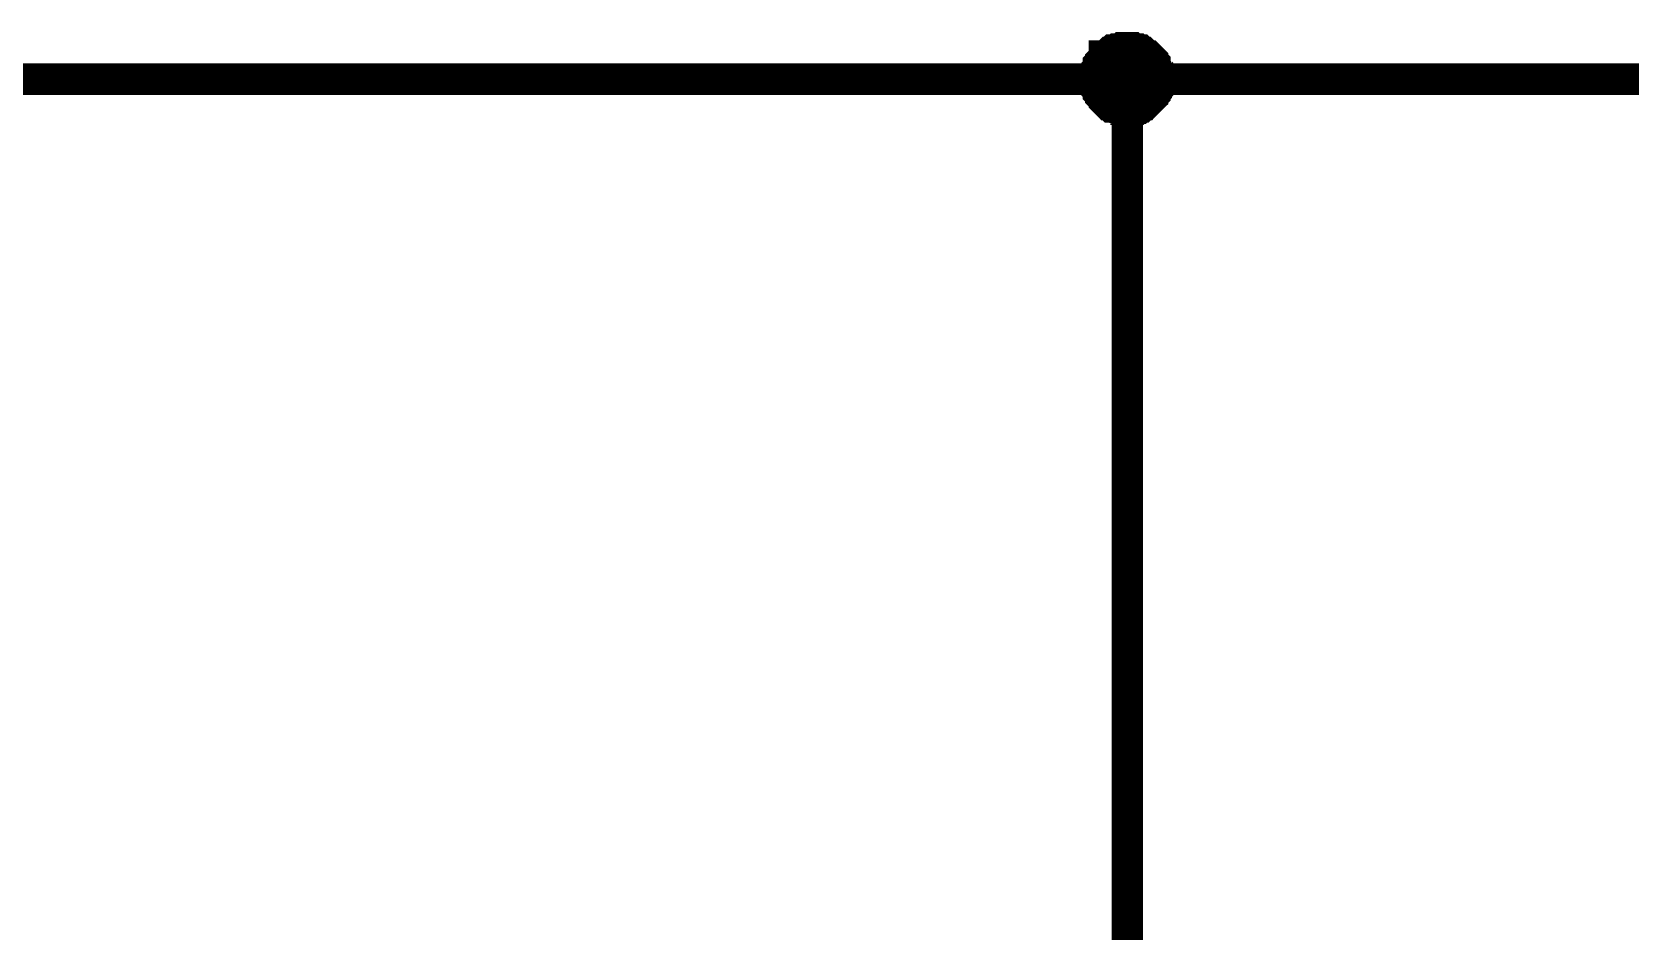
# Model space of a CAD drawing. Header units: millimetres. Extents: x 2.64 to 11.44, y 2.16 to 8.68.
# Drawn here: x 7.119 to 7.719, y 4.822 to 5.16 of the extents above; entities that cross this region are included whole.
import ezdxf

# ---------------------------------------------------------------- set-up
doc = ezdxf.new("R2010")
doc.units = ezdxf.units.MM
doc.header["$MEASUREMENT"] = 0
doc.layers.add('Sheet', color=255, linetype='Continuous')

msp = doc.modelspace()

# ---------------------------------------------------------------- linework, layer by layer
at = {"layer": 'Sheet', "const_width": 0.0118}
for points in [[(7.51856, 5.14252), (7.51856, 5.14298), (7.51856, 5.14389), (7.51856, 5.14435), (7.51902, 5.1448), (7.51902, 5.14571), (7.51902, 5.14617), (7.51947, 5.14662), (7.51947, 5.14708), (7.51947, 5.14799), (7.51993, 5.14844), (7.52038, 5.1489), (7.52038, 5.14935), (7.52084, 5.14981), (7.52129, 5.15026), (7.52175, 5.15072), (7.52175, 5.15118), (7.5222, 5.15118), (7.52266, 5.15163), (7.52311, 5.15209), (7.52357, 5.15254), (7.52402, 5.15254), (7.52448, 5.153), (7.52493, 5.15345), (7.52584, 5.15345), (7.5263, 5.15345), (7.52675, 5.15391), (7.52721, 5.15391), (7.52812, 5.15391), (7.52857, 5.15436), (7.52903, 5.15436), (7.52994, 5.15436), (7.53039, 5.15436)], [(7.51856, 5.14252), (7.51856, 5.14298), (7.51856, 5.14389), (7.51856, 5.14435), (7.51902, 5.1448), (7.51902, 5.14571), (7.51902, 5.14617), (7.51947, 5.14662), (7.51947, 5.14708), (7.51947, 5.14799), (7.51993, 5.14844), (7.52038, 5.1489), (7.52038, 5.14935), (7.52084, 5.14981), (7.52129, 5.15026), (7.52175, 5.15072), (7.52175, 5.15118), (7.5222, 5.15118), (7.52266, 5.15163), (7.52311, 5.15209), (7.52357, 5.15254), (7.52402, 5.15254), (7.52448, 5.153), (7.52493, 5.15345), (7.52584, 5.15345), (7.5263, 5.15345), (7.52675, 5.15391), (7.52721, 5.15391), (7.52812, 5.15391), (7.52857, 5.15436), (7.52903, 5.15436), (7.52994, 5.15436), (7.53039, 5.15436)], [(7.51856, 5.14252), (7.51856, 5.14298), (7.51856, 5.14389), (7.51856, 5.14435), (7.51902, 5.1448), (7.51902, 5.14571), (7.51902, 5.14617), (7.51947, 5.14662), (7.51947, 5.14708), (7.51947, 5.14799), (7.51993, 5.14844), (7.52038, 5.1489), (7.52038, 5.14935), (7.52084, 5.14981), (7.52129, 5.15026), (7.52175, 5.15072), (7.52175, 5.15118), (7.5222, 5.15118), (7.52266, 5.15163), (7.52311, 5.15209), (7.52357, 5.15254), (7.52402, 5.15254), (7.52448, 5.153), (7.52493, 5.15345), (7.52584, 5.15345), (7.5263, 5.15345), (7.52675, 5.15391), (7.52721, 5.15391), (7.52812, 5.15391), (7.52857, 5.15436), (7.52903, 5.15436), (7.52994, 5.15436), (7.53039, 5.15436)], [(7.51856, 5.14252), (7.51856, 5.14298), (7.51856, 5.14389), (7.51856, 5.14435), (7.51902, 5.1448), (7.51902, 5.14571), (7.51902, 5.14617), (7.51947, 5.14662), (7.51947, 5.14708), (7.51947, 5.14799), (7.51993, 5.14844), (7.52038, 5.1489), (7.52038, 5.14935), (7.52084, 5.14981), (7.52129, 5.15026), (7.52175, 5.15072), (7.52175, 5.15118), (7.5222, 5.15118), (7.52266, 5.15163), (7.52311, 5.15209), (7.52357, 5.15254), (7.52402, 5.15254), (7.52448, 5.153), (7.52493, 5.15345), (7.52584, 5.15345), (7.5263, 5.15345), (7.52675, 5.15391), (7.52721, 5.15391), (7.52812, 5.15391), (7.52857, 5.15436), (7.52903, 5.15436), (7.52994, 5.15436), (7.53039, 5.15436)], [(7.51856, 5.14252), (7.51856, 5.14298), (7.51856, 5.14389), (7.51856, 5.14435), (7.51902, 5.1448), (7.51902, 5.14571), (7.51902, 5.14617), (7.51947, 5.14662), (7.51947, 5.14708), (7.51947, 5.14799), (7.51993, 5.14844), (7.52038, 5.1489), (7.52038, 5.14935), (7.52084, 5.14981), (7.52129, 5.15026), (7.52175, 5.15072), (7.52175, 5.15118), (7.5222, 5.15118), (7.52266, 5.15163), (7.52311, 5.15209), (7.52357, 5.15254), (7.52402, 5.15254), (7.52448, 5.153), (7.52493, 5.15345), (7.52584, 5.15345), (7.5263, 5.15345), (7.52675, 5.15391), (7.52721, 5.15391), (7.52812, 5.15391), (7.52857, 5.15436), (7.52903, 5.15436), (7.52994, 5.15436), (7.53039, 5.15436)], [(7.51856, 5.14252), (7.51856, 5.14298), (7.51856, 5.14389), (7.51856, 5.14435), (7.51902, 5.1448), (7.51902, 5.14571), (7.51902, 5.14617), (7.51947, 5.14662), (7.51947, 5.14708), (7.51947, 5.14799), (7.51993, 5.14844), (7.52038, 5.1489), (7.52038, 5.14935), (7.52084, 5.14981), (7.52129, 5.15026), (7.52175, 5.15072), (7.52175, 5.15118), (7.5222, 5.15118), (7.52266, 5.15163), (7.52311, 5.15209), (7.52357, 5.15254), (7.52402, 5.15254), (7.52448, 5.153), (7.52493, 5.15345), (7.52584, 5.15345), (7.5263, 5.15345), (7.52675, 5.15391), (7.52721, 5.15391), (7.52812, 5.15391), (7.52857, 5.15436), (7.52903, 5.15436), (7.52994, 5.15436), (7.53039, 5.15436)], [(7.51856, 5.14252), (7.51856, 5.14298), (7.51856, 5.14389), (7.51856, 5.14435), (7.51902, 5.1448), (7.51902, 5.14571), (7.51902, 5.14617), (7.51947, 5.14662), (7.51947, 5.14708), (7.51947, 5.14799), (7.51993, 5.14844), (7.52038, 5.1489), (7.52038, 5.14935), (7.52084, 5.14981), (7.52129, 5.15026), (7.52175, 5.15072), (7.52175, 5.15118), (7.5222, 5.15118), (7.52266, 5.15163), (7.52311, 5.15209), (7.52357, 5.15254), (7.52402, 5.15254), (7.52448, 5.153), (7.52493, 5.15345), (7.52584, 5.15345), (7.5263, 5.15345), (7.52675, 5.15391), (7.52721, 5.15391), (7.52812, 5.15391), (7.52857, 5.15436), (7.52903, 5.15436), (7.52994, 5.15436), (7.53039, 5.15436)], [(7.51856, 5.14252), (7.51856, 5.14298), (7.51856, 5.14389), (7.51856, 5.14435), (7.51902, 5.1448), (7.51902, 5.14571), (7.51902, 5.14617), (7.51947, 5.14662), (7.51947, 5.14708), (7.51947, 5.14799), (7.51993, 5.14844), (7.52038, 5.1489), (7.52038, 5.14935), (7.52084, 5.14981), (7.52129, 5.15026), (7.52175, 5.15072), (7.52175, 5.15118), (7.5222, 5.15118), (7.52266, 5.15163), (7.52311, 5.15209), (7.52357, 5.15254), (7.52402, 5.15254), (7.52448, 5.153), (7.52493, 5.15345), (7.52584, 5.15345), (7.5263, 5.15345), (7.52675, 5.15391), (7.52721, 5.15391), (7.52812, 5.15391), (7.52857, 5.15436), (7.52903, 5.15436), (7.52994, 5.15436), (7.53039, 5.15436)], [(7.53039, 5.15436), (7.53039, 5.15436)], [(7.53039, 5.15436), (7.53085, 5.15436), (7.53176, 5.15436), (7.53221, 5.15436), (7.53267, 5.15391), (7.53312, 5.15391), (7.53403, 5.15391), (7.53449, 5.15345), (7.53494, 5.15345), (7.5354, 5.15345), (7.53585, 5.153), (7.53631, 5.15254), (7.53676, 5.15254), (7.53722, 5.15209), (7.53767, 5.15163), (7.53813, 5.15118), (7.53858, 5.15118), (7.53904, 5.15072), (7.53949, 5.15026), (7.53995, 5.14981), (7.53995, 5.14935), (7.5404, 5.1489), (7.54086, 5.14844), (7.54086, 5.14799), (7.54131, 5.14708), (7.54131, 5.14662), (7.54177, 5.14617), (7.54177, 5.14571), (7.54177, 5.1448), (7.54222, 5.14435), (7.54222, 5.14389), (7.54222, 5.14298), (7.54222, 5.14252)], [(7.53039, 5.15436), (7.53039, 5.15436)], [(7.53039, 5.15436), (7.53085, 5.15436), (7.53176, 5.15436), (7.53221, 5.15436), (7.53267, 5.15391), (7.53312, 5.15391), (7.53403, 5.15391), (7.53449, 5.15345), (7.53494, 5.15345), (7.5354, 5.15345), (7.53585, 5.153), (7.53631, 5.15254), (7.53676, 5.15254), (7.53722, 5.15209), (7.53767, 5.15163), (7.53813, 5.15118), (7.53858, 5.15118), (7.53904, 5.15072), (7.53949, 5.15026), (7.53995, 5.14981), (7.53995, 5.14935), (7.5404, 5.1489), (7.54086, 5.14844), (7.54086, 5.14799), (7.54131, 5.14708), (7.54131, 5.14662), (7.54177, 5.14617), (7.54177, 5.14571), (7.54177, 5.1448), (7.54222, 5.14435), (7.54222, 5.14389), (7.54222, 5.14298), (7.54222, 5.14252)], [(7.53039, 5.15436), (7.53039, 5.15436)], [(7.53039, 5.15436), (7.53085, 5.15436), (7.53176, 5.15436), (7.53221, 5.15436), (7.53267, 5.15391), (7.53312, 5.15391), (7.53403, 5.15391), (7.53449, 5.15345), (7.53494, 5.15345), (7.5354, 5.15345), (7.53585, 5.153), (7.53631, 5.15254), (7.53676, 5.15254), (7.53722, 5.15209), (7.53767, 5.15163), (7.53813, 5.15118), (7.53858, 5.15118), (7.53904, 5.15072), (7.53949, 5.15026), (7.53995, 5.14981), (7.53995, 5.14935), (7.5404, 5.1489), (7.54086, 5.14844), (7.54086, 5.14799), (7.54131, 5.14708), (7.54131, 5.14662), (7.54177, 5.14617), (7.54177, 5.14571), (7.54177, 5.1448), (7.54222, 5.14435), (7.54222, 5.14389), (7.54222, 5.14298), (7.54222, 5.14252)], [(7.53039, 5.15436), (7.53039, 5.15436)], [(7.53039, 5.15436), (7.53085, 5.15436), (7.53176, 5.15436), (7.53221, 5.15436), (7.53267, 5.15391), (7.53312, 5.15391), (7.53403, 5.15391), (7.53449, 5.15345), (7.53494, 5.15345), (7.5354, 5.15345), (7.53585, 5.153), (7.53631, 5.15254), (7.53676, 5.15254), (7.53722, 5.15209), (7.53767, 5.15163), (7.53813, 5.15118), (7.53858, 5.15118), (7.53904, 5.15072), (7.53949, 5.15026), (7.53995, 5.14981), (7.53995, 5.14935), (7.5404, 5.1489), (7.54086, 5.14844), (7.54086, 5.14799), (7.54131, 5.14708), (7.54131, 5.14662), (7.54177, 5.14617), (7.54177, 5.14571), (7.54177, 5.1448), (7.54222, 5.14435), (7.54222, 5.14389), (7.54222, 5.14298), (7.54222, 5.14252)], [(7.53039, 5.15436), (7.53039, 5.15436)], [(7.53039, 5.15436), (7.53085, 5.15436), (7.53176, 5.15436), (7.53221, 5.15436), (7.53267, 5.15391), (7.53312, 5.15391), (7.53403, 5.15391), (7.53449, 5.15345), (7.53494, 5.15345), (7.5354, 5.15345), (7.53585, 5.153), (7.53631, 5.15254), (7.53676, 5.15254), (7.53722, 5.15209), (7.53767, 5.15163), (7.53813, 5.15118), (7.53858, 5.15118), (7.53904, 5.15072), (7.53949, 5.15026), (7.53995, 5.14981), (7.53995, 5.14935), (7.5404, 5.1489), (7.54086, 5.14844), (7.54086, 5.14799), (7.54131, 5.14708), (7.54131, 5.14662), (7.54177, 5.14617), (7.54177, 5.14571), (7.54177, 5.1448), (7.54222, 5.14435), (7.54222, 5.14389), (7.54222, 5.14298), (7.54222, 5.14252)], [(7.53039, 5.15436), (7.53039, 5.15436)], [(7.53039, 5.15436), (7.53085, 5.15436), (7.53176, 5.15436), (7.53221, 5.15436), (7.53267, 5.15391), (7.53312, 5.15391), (7.53403, 5.15391), (7.53449, 5.15345), (7.53494, 5.15345), (7.5354, 5.15345), (7.53585, 5.153), (7.53631, 5.15254), (7.53676, 5.15254), (7.53722, 5.15209), (7.53767, 5.15163), (7.53813, 5.15118), (7.53858, 5.15118), (7.53904, 5.15072), (7.53949, 5.15026), (7.53995, 5.14981), (7.53995, 5.14935), (7.5404, 5.1489), (7.54086, 5.14844), (7.54086, 5.14799), (7.54131, 5.14708), (7.54131, 5.14662), (7.54177, 5.14617), (7.54177, 5.14571), (7.54177, 5.1448), (7.54222, 5.14435), (7.54222, 5.14389), (7.54222, 5.14298), (7.54222, 5.14252)], [(7.53039, 5.15436), (7.53039, 5.15436)], [(7.53039, 5.15436), (7.53085, 5.15436), (7.53176, 5.15436), (7.53221, 5.15436), (7.53267, 5.15391), (7.53312, 5.15391), (7.53403, 5.15391), (7.53449, 5.15345), (7.53494, 5.15345), (7.5354, 5.15345), (7.53585, 5.153), (7.53631, 5.15254), (7.53676, 5.15254), (7.53722, 5.15209), (7.53767, 5.15163), (7.53813, 5.15118), (7.53858, 5.15118), (7.53904, 5.15072), (7.53949, 5.15026), (7.53995, 5.14981), (7.53995, 5.14935), (7.5404, 5.1489), (7.54086, 5.14844), (7.54086, 5.14799), (7.54131, 5.14708), (7.54131, 5.14662), (7.54177, 5.14617), (7.54177, 5.14571), (7.54177, 5.1448), (7.54222, 5.14435), (7.54222, 5.14389), (7.54222, 5.14298), (7.54222, 5.14252)], [(7.53039, 5.15436), (7.53039, 5.15436)], [(7.53039, 5.15436), (7.53085, 5.15436), (7.53176, 5.15436), (7.53221, 5.15436), (7.53267, 5.15391), (7.53312, 5.15391), (7.53403, 5.15391), (7.53449, 5.15345), (7.53494, 5.15345), (7.5354, 5.15345), (7.53585, 5.153), (7.53631, 5.15254), (7.53676, 5.15254), (7.53722, 5.15209), (7.53767, 5.15163), (7.53813, 5.15118), (7.53858, 5.15118), (7.53904, 5.15072), (7.53949, 5.15026), (7.53995, 5.14981), (7.53995, 5.14935), (7.5404, 5.1489), (7.54086, 5.14844), (7.54086, 5.14799), (7.54131, 5.14708), (7.54131, 5.14662), (7.54177, 5.14617), (7.54177, 5.14571), (7.54177, 5.1448), (7.54222, 5.14435), (7.54222, 5.14389), (7.54222, 5.14298), (7.54222, 5.14252)], [(5.25289, 5.14252), (6.888, 5.14252), (7.53039, 5.14252), (7.88071, 5.14252), (7.88071, 4.96722)], [(7.53039, 5.13069), (7.52994, 5.13069), (7.52903, 5.13069), (7.52857, 5.13069), (7.52812, 5.13114), (7.52721, 5.13114), (7.52675, 5.13114), (7.5263, 5.1316), (7.52584, 5.1316), (7.52493, 5.13205), (7.52448, 5.13205), (7.52402, 5.13251), (7.52357, 5.13296), (7.52311, 5.13296), (7.52266, 5.13342), (7.5222, 5.13387), (7.52175, 5.13433), (7.52175, 5.13478), (7.52129, 5.13524), (7.52084, 5.13569), (7.52038, 5.13615), (7.52038, 5.1366), (7.51993, 5.13706), (7.51947, 5.13752), (7.51947, 5.13797), (7.51947, 5.13843), (7.51902, 5.13888), (7.51902, 5.13979), (7.51902, 5.14025), (7.51856, 5.1407), (7.51856, 5.14116), (7.51856, 5.14207), (7.51856, 5.14252)], [(7.51856, 5.14252), (7.51856, 5.14252)], [(7.53039, 5.13069), (7.52994, 5.13069), (7.52903, 5.13069), (7.52857, 5.13069), (7.52812, 5.13114), (7.52721, 5.13114), (7.52675, 5.13114), (7.5263, 5.1316), (7.52584, 5.1316), (7.52493, 5.13205), (7.52448, 5.13205), (7.52402, 5.13251), (7.52357, 5.13296), (7.52311, 5.13296), (7.52266, 5.13342), (7.5222, 5.13387), (7.52175, 5.13433), (7.52175, 5.13478), (7.52129, 5.13524), (7.52084, 5.13569), (7.52038, 5.13615), (7.52038, 5.1366), (7.51993, 5.13706), (7.51947, 5.13752), (7.51947, 5.13797), (7.51947, 5.13843), (7.51902, 5.13888), (7.51902, 5.13979), (7.51902, 5.14025), (7.51856, 5.1407), (7.51856, 5.14116), (7.51856, 5.14207), (7.51856, 5.14252)], [(7.51856, 5.14252), (7.51856, 5.14252)], [(7.53039, 5.13069), (7.52994, 5.13069), (7.52903, 5.13069), (7.52857, 5.13069), (7.52812, 5.13114), (7.52721, 5.13114), (7.52675, 5.13114), (7.5263, 5.1316), (7.52584, 5.1316), (7.52493, 5.13205), (7.52448, 5.13205), (7.52402, 5.13251), (7.52357, 5.13296), (7.52311, 5.13296), (7.52266, 5.13342), (7.5222, 5.13387), (7.52175, 5.13433), (7.52175, 5.13478), (7.52129, 5.13524), (7.52084, 5.13569), (7.52038, 5.13615), (7.52038, 5.1366), (7.51993, 5.13706), (7.51947, 5.13752), (7.51947, 5.13797), (7.51947, 5.13843), (7.51902, 5.13888), (7.51902, 5.13979), (7.51902, 5.14025), (7.51856, 5.1407), (7.51856, 5.14116), (7.51856, 5.14207), (7.51856, 5.14252)], [(7.51856, 5.14252), (7.51856, 5.14252)], [(7.53039, 5.13069), (7.52994, 5.13069), (7.52903, 5.13069), (7.52857, 5.13069), (7.52812, 5.13114), (7.52721, 5.13114), (7.52675, 5.13114), (7.5263, 5.1316), (7.52584, 5.1316), (7.52493, 5.13205), (7.52448, 5.13205), (7.52402, 5.13251), (7.52357, 5.13296), (7.52311, 5.13296), (7.52266, 5.13342), (7.5222, 5.13387), (7.52175, 5.13433), (7.52175, 5.13478), (7.52129, 5.13524), (7.52084, 5.13569), (7.52038, 5.13615), (7.52038, 5.1366), (7.51993, 5.13706), (7.51947, 5.13752), (7.51947, 5.13797), (7.51947, 5.13843), (7.51902, 5.13888), (7.51902, 5.13979), (7.51902, 5.14025), (7.51856, 5.1407), (7.51856, 5.14116), (7.51856, 5.14207), (7.51856, 5.14252)], [(7.51856, 5.14252), (7.51856, 5.14252)], [(7.53039, 5.13069), (7.52994, 5.13069), (7.52903, 5.13069), (7.52857, 5.13069), (7.52812, 5.13114), (7.52721, 5.13114), (7.52675, 5.13114), (7.5263, 5.1316), (7.52584, 5.1316), (7.52493, 5.13205), (7.52448, 5.13205), (7.52402, 5.13251), (7.52357, 5.13296), (7.52311, 5.13296), (7.52266, 5.13342), (7.5222, 5.13387), (7.52175, 5.13433), (7.52175, 5.13478), (7.52129, 5.13524), (7.52084, 5.13569), (7.52038, 5.13615), (7.52038, 5.1366), (7.51993, 5.13706), (7.51947, 5.13752), (7.51947, 5.13797), (7.51947, 5.13843), (7.51902, 5.13888), (7.51902, 5.13979), (7.51902, 5.14025), (7.51856, 5.1407), (7.51856, 5.14116), (7.51856, 5.14207), (7.51856, 5.14252)], [(7.51856, 5.14252), (7.51856, 5.14252)], [(7.53039, 5.13069), (7.52994, 5.13069), (7.52903, 5.13069), (7.52857, 5.13069), (7.52812, 5.13114), (7.52721, 5.13114), (7.52675, 5.13114), (7.5263, 5.1316), (7.52584, 5.1316), (7.52493, 5.13205), (7.52448, 5.13205), (7.52402, 5.13251), (7.52357, 5.13296), (7.52311, 5.13296), (7.52266, 5.13342), (7.5222, 5.13387), (7.52175, 5.13433), (7.52175, 5.13478), (7.52129, 5.13524), (7.52084, 5.13569), (7.52038, 5.13615), (7.52038, 5.1366), (7.51993, 5.13706), (7.51947, 5.13752), (7.51947, 5.13797), (7.51947, 5.13843), (7.51902, 5.13888), (7.51902, 5.13979), (7.51902, 5.14025), (7.51856, 5.1407), (7.51856, 5.14116), (7.51856, 5.14207), (7.51856, 5.14252)], [(7.51856, 5.14252), (7.51856, 5.14252)], [(7.53039, 5.13069), (7.52994, 5.13069), (7.52903, 5.13069), (7.52857, 5.13069), (7.52812, 5.13114), (7.52721, 5.13114), (7.52675, 5.13114), (7.5263, 5.1316), (7.52584, 5.1316), (7.52493, 5.13205), (7.52448, 5.13205), (7.52402, 5.13251), (7.52357, 5.13296), (7.52311, 5.13296), (7.52266, 5.13342), (7.5222, 5.13387), (7.52175, 5.13433), (7.52175, 5.13478), (7.52129, 5.13524), (7.52084, 5.13569), (7.52038, 5.13615), (7.52038, 5.1366), (7.51993, 5.13706), (7.51947, 5.13752), (7.51947, 5.13797), (7.51947, 5.13843), (7.51902, 5.13888), (7.51902, 5.13979), (7.51902, 5.14025), (7.51856, 5.1407), (7.51856, 5.14116), (7.51856, 5.14207), (7.51856, 5.14252)], [(7.51856, 5.14252), (7.51856, 5.14252)], [(7.53039, 5.13069), (7.52994, 5.13069), (7.52903, 5.13069), (7.52857, 5.13069), (7.52812, 5.13114), (7.52721, 5.13114), (7.52675, 5.13114), (7.5263, 5.1316), (7.52584, 5.1316), (7.52493, 5.13205), (7.52448, 5.13205), (7.52402, 5.13251), (7.52357, 5.13296), (7.52311, 5.13296), (7.52266, 5.13342), (7.5222, 5.13387), (7.52175, 5.13433), (7.52175, 5.13478), (7.52129, 5.13524), (7.52084, 5.13569), (7.52038, 5.13615), (7.52038, 5.1366), (7.51993, 5.13706), (7.51947, 5.13752), (7.51947, 5.13797), (7.51947, 5.13843), (7.51902, 5.13888), (7.51902, 5.13979), (7.51902, 5.14025), (7.51856, 5.1407), (7.51856, 5.14116), (7.51856, 5.14207), (7.51856, 5.14252)], [(7.51856, 5.14252), (7.51856, 5.14252)], [(7.53039, 4.85066), (7.53039, 5.14252)], [(7.54222, 5.14252), (7.54222, 5.14207), (7.54222, 5.14116), (7.54222, 5.1407), (7.54177, 5.14025), (7.54177, 5.13979), (7.54177, 5.13888), (7.54131, 5.13843), (7.54131, 5.13797), (7.54086, 5.13752), (7.54086, 5.13706), (7.5404, 5.1366), (7.53995, 5.13615), (7.53995, 5.13569), (7.53949, 5.13524), (7.53904, 5.13478), (7.53858, 5.13433), (7.53813, 5.13387), (7.53767, 5.13342), (7.53722, 5.13296), (7.53676, 5.13296), (7.53631, 5.13251), (7.53585, 5.13205), (7.5354, 5.13205), (7.53494, 5.1316), (7.53449, 5.1316), (7.53403, 5.13114), (7.53312, 5.13114), (7.53267, 5.13114), (7.53221, 5.13069), (7.53176, 5.13069), (7.53085, 5.13069), (7.53039, 5.13069)], [(7.54222, 5.14252), (7.54222, 5.14207), (7.54222, 5.14116), (7.54222, 5.1407), (7.54177, 5.14025), (7.54177, 5.13979), (7.54177, 5.13888), (7.54131, 5.13843), (7.54131, 5.13797), (7.54086, 5.13752), (7.54086, 5.13706), (7.5404, 5.1366), (7.53995, 5.13615), (7.53995, 5.13569), (7.53949, 5.13524), (7.53904, 5.13478), (7.53858, 5.13433), (7.53813, 5.13387), (7.53767, 5.13342), (7.53722, 5.13296), (7.53676, 5.13296), (7.53631, 5.13251), (7.53585, 5.13205), (7.5354, 5.13205), (7.53494, 5.1316), (7.53449, 5.1316), (7.53403, 5.13114), (7.53312, 5.13114), (7.53267, 5.13114), (7.53221, 5.13069), (7.53176, 5.13069), (7.53085, 5.13069), (7.53039, 5.13069)], [(7.54222, 5.14252), (7.54222, 5.14207), (7.54222, 5.14116), (7.54222, 5.1407), (7.54177, 5.14025), (7.54177, 5.13979), (7.54177, 5.13888), (7.54131, 5.13843), (7.54131, 5.13797), (7.54086, 5.13752), (7.54086, 5.13706), (7.5404, 5.1366), (7.53995, 5.13615), (7.53995, 5.13569), (7.53949, 5.13524), (7.53904, 5.13478), (7.53858, 5.13433), (7.53813, 5.13387), (7.53767, 5.13342), (7.53722, 5.13296), (7.53676, 5.13296), (7.53631, 5.13251), (7.53585, 5.13205), (7.5354, 5.13205), (7.53494, 5.1316), (7.53449, 5.1316), (7.53403, 5.13114), (7.53312, 5.13114), (7.53267, 5.13114), (7.53221, 5.13069), (7.53176, 5.13069), (7.53085, 5.13069), (7.53039, 5.13069)], [(7.54222, 5.14252), (7.54222, 5.14207), (7.54222, 5.14116), (7.54222, 5.1407), (7.54177, 5.14025), (7.54177, 5.13979), (7.54177, 5.13888), (7.54131, 5.13843), (7.54131, 5.13797), (7.54086, 5.13752), (7.54086, 5.13706), (7.5404, 5.1366), (7.53995, 5.13615), (7.53995, 5.13569), (7.53949, 5.13524), (7.53904, 5.13478), (7.53858, 5.13433), (7.53813, 5.13387), (7.53767, 5.13342), (7.53722, 5.13296), (7.53676, 5.13296), (7.53631, 5.13251), (7.53585, 5.13205), (7.5354, 5.13205), (7.53494, 5.1316), (7.53449, 5.1316), (7.53403, 5.13114), (7.53312, 5.13114), (7.53267, 5.13114), (7.53221, 5.13069), (7.53176, 5.13069), (7.53085, 5.13069), (7.53039, 5.13069)], [(7.54222, 5.14252), (7.54222, 5.14207), (7.54222, 5.14116), (7.54222, 5.1407), (7.54177, 5.14025), (7.54177, 5.13979), (7.54177, 5.13888), (7.54131, 5.13843), (7.54131, 5.13797), (7.54086, 5.13752), (7.54086, 5.13706), (7.5404, 5.1366), (7.53995, 5.13615), (7.53995, 5.13569), (7.53949, 5.13524), (7.53904, 5.13478), (7.53858, 5.13433), (7.53813, 5.13387), (7.53767, 5.13342), (7.53722, 5.13296), (7.53676, 5.13296), (7.53631, 5.13251), (7.53585, 5.13205), (7.5354, 5.13205), (7.53494, 5.1316), (7.53449, 5.1316), (7.53403, 5.13114), (7.53312, 5.13114), (7.53267, 5.13114), (7.53221, 5.13069), (7.53176, 5.13069), (7.53085, 5.13069), (7.53039, 5.13069)], [(7.54222, 5.14252), (7.54222, 5.14207), (7.54222, 5.14116), (7.54222, 5.1407), (7.54177, 5.14025), (7.54177, 5.13979), (7.54177, 5.13888), (7.54131, 5.13843), (7.54131, 5.13797), (7.54086, 5.13752), (7.54086, 5.13706), (7.5404, 5.1366), (7.53995, 5.13615), (7.53995, 5.13569), (7.53949, 5.13524), (7.53904, 5.13478), (7.53858, 5.13433), (7.53813, 5.13387), (7.53767, 5.13342), (7.53722, 5.13296), (7.53676, 5.13296), (7.53631, 5.13251), (7.53585, 5.13205), (7.5354, 5.13205), (7.53494, 5.1316), (7.53449, 5.1316), (7.53403, 5.13114), (7.53312, 5.13114), (7.53267, 5.13114), (7.53221, 5.13069), (7.53176, 5.13069), (7.53085, 5.13069), (7.53039, 5.13069)], [(7.54222, 5.14252), (7.54222, 5.14207), (7.54222, 5.14116), (7.54222, 5.1407), (7.54177, 5.14025), (7.54177, 5.13979), (7.54177, 5.13888), (7.54131, 5.13843), (7.54131, 5.13797), (7.54086, 5.13752), (7.54086, 5.13706), (7.5404, 5.1366), (7.53995, 5.13615), (7.53995, 5.13569), (7.53949, 5.13524), (7.53904, 5.13478), (7.53858, 5.13433), (7.53813, 5.13387), (7.53767, 5.13342), (7.53722, 5.13296), (7.53676, 5.13296), (7.53631, 5.13251), (7.53585, 5.13205), (7.5354, 5.13205), (7.53494, 5.1316), (7.53449, 5.1316), (7.53403, 5.13114), (7.53312, 5.13114), (7.53267, 5.13114), (7.53221, 5.13069), (7.53176, 5.13069), (7.53085, 5.13069), (7.53039, 5.13069)], [(7.54222, 5.14252), (7.54222, 5.14207), (7.54222, 5.14116), (7.54222, 5.1407), (7.54177, 5.14025), (7.54177, 5.13979), (7.54177, 5.13888), (7.54131, 5.13843), (7.54131, 5.13797), (7.54086, 5.13752), (7.54086, 5.13706), (7.5404, 5.1366), (7.53995, 5.13615), (7.53995, 5.13569), (7.53949, 5.13524), (7.53904, 5.13478), (7.53858, 5.13433), (7.53813, 5.13387), (7.53767, 5.13342), (7.53722, 5.13296), (7.53676, 5.13296), (7.53631, 5.13251), (7.53585, 5.13205), (7.5354, 5.13205), (7.53494, 5.1316), (7.53449, 5.1316), (7.53403, 5.13114), (7.53312, 5.13114), (7.53267, 5.13114), (7.53221, 5.13069), (7.53176, 5.13069), (7.53085, 5.13069), (7.53039, 5.13069)], [(7.54222, 5.14252), (7.54222, 5.14252), (7.54222, 5.14252), (7.54222, 5.14252), (7.54222, 5.14252), (7.54222, 5.14252), (7.54222, 5.14252), (7.54222, 5.14252), (7.54222, 5.14252), (7.54222, 5.14252), (7.54222, 5.14252), (7.54222, 5.14252), (7.54222, 5.14252), (7.54222, 5.14252), (7.54222, 5.14252), (7.54222, 5.14252), (7.54222, 5.14252), (7.54222, 5.14252), (7.54222, 5.14252), (7.54222, 5.14252), (7.54222, 5.14252), (7.54222, 5.14252), (7.54222, 5.14252), (7.54222, 5.14252), (7.54222, 5.14252), (7.54222, 5.14252), (7.54222, 5.14252), (7.54222, 5.14252), (7.54222, 5.14252), (7.54222, 5.14252), (7.54222, 5.14252), (7.54222, 5.14252), (7.54222, 5.14252)], [(7.54222, 5.14252), (7.54222, 5.14252)], [(7.54222, 5.14252), (7.54222, 5.14252), (7.54222, 5.14252), (7.54222, 5.14252), (7.54222, 5.14252), (7.54222, 5.14252), (7.54222, 5.14252), (7.54222, 5.14252), (7.54222, 5.14252), (7.54222, 5.14252), (7.54222, 5.14252), (7.54222, 5.14252), (7.54222, 5.14252), (7.54222, 5.14252), (7.54222, 5.14252), (7.54222, 5.14252), (7.54222, 5.14252), (7.54222, 5.14252), (7.54222, 5.14252), (7.54222, 5.14252), (7.54222, 5.14252), (7.54222, 5.14252), (7.54222, 5.14252), (7.54222, 5.14252), (7.54222, 5.14252), (7.54222, 5.14252), (7.54222, 5.14252), (7.54222, 5.14252), (7.54222, 5.14252), (7.54222, 5.14252), (7.54222, 5.14252), (7.54222, 5.14252), (7.54222, 5.14252)], [(7.54222, 5.14252), (7.54222, 5.14252)], [(7.54222, 5.14252), (7.54222, 5.14252), (7.54222, 5.14252), (7.54222, 5.14252), (7.54222, 5.14252), (7.54222, 5.14252), (7.54222, 5.14252), (7.54222, 5.14252), (7.54222, 5.14252), (7.54222, 5.14252), (7.54222, 5.14252), (7.54222, 5.14252), (7.54222, 5.14252), (7.54222, 5.14252), (7.54222, 5.14252), (7.54222, 5.14252), (7.54222, 5.14252), (7.54222, 5.14252), (7.54222, 5.14252), (7.54222, 5.14252), (7.54222, 5.14252), (7.54222, 5.14252), (7.54222, 5.14252), (7.54222, 5.14252), (7.54222, 5.14252), (7.54222, 5.14252), (7.54222, 5.14252), (7.54222, 5.14252), (7.54222, 5.14252), (7.54222, 5.14252), (7.54222, 5.14252), (7.54222, 5.14252), (7.54222, 5.14252)], [(7.54222, 5.14252), (7.54222, 5.14252)], [(7.54222, 5.14252), (7.54222, 5.14252), (7.54222, 5.14252), (7.54222, 5.14252), (7.54222, 5.14252), (7.54222, 5.14252), (7.54222, 5.14252), (7.54222, 5.14252), (7.54222, 5.14252), (7.54222, 5.14252), (7.54222, 5.14252), (7.54222, 5.14252), (7.54222, 5.14252), (7.54222, 5.14252), (7.54222, 5.14252), (7.54222, 5.14252), (7.54222, 5.14252), (7.54222, 5.14252), (7.54222, 5.14252), (7.54222, 5.14252), (7.54222, 5.14252), (7.54222, 5.14252), (7.54222, 5.14252), (7.54222, 5.14252), (7.54222, 5.14252), (7.54222, 5.14252), (7.54222, 5.14252), (7.54222, 5.14252), (7.54222, 5.14252), (7.54222, 5.14252), (7.54222, 5.14252), (7.54222, 5.14252), (7.54222, 5.14252)], [(7.54222, 5.14252), (7.54222, 5.14252)], [(7.54222, 5.14252), (7.54222, 5.14252), (7.54222, 5.14252), (7.54222, 5.14252), (7.54222, 5.14252), (7.54222, 5.14252), (7.54222, 5.14252), (7.54222, 5.14252), (7.54222, 5.14252), (7.54222, 5.14252), (7.54222, 5.14252), (7.54222, 5.14252), (7.54222, 5.14252), (7.54222, 5.14252), (7.54222, 5.14252), (7.54222, 5.14252), (7.54222, 5.14252), (7.54222, 5.14252), (7.54222, 5.14252), (7.54222, 5.14252), (7.54222, 5.14252), (7.54222, 5.14252), (7.54222, 5.14252), (7.54222, 5.14252), (7.54222, 5.14252), (7.54222, 5.14252), (7.54222, 5.14252), (7.54222, 5.14252), (7.54222, 5.14252), (7.54222, 5.14252), (7.54222, 5.14252), (7.54222, 5.14252), (7.54222, 5.14252)], [(7.54222, 5.14252), (7.54222, 5.14252)], [(7.54222, 5.14252), (7.54222, 5.14252), (7.54222, 5.14252), (7.54222, 5.14252), (7.54222, 5.14252), (7.54222, 5.14252), (7.54222, 5.14252), (7.54222, 5.14252), (7.54222, 5.14252), (7.54222, 5.14252), (7.54222, 5.14252), (7.54222, 5.14252), (7.54222, 5.14252), (7.54222, 5.14252), (7.54222, 5.14252), (7.54222, 5.14252), (7.54222, 5.14252), (7.54222, 5.14252), (7.54222, 5.14252), (7.54222, 5.14252), (7.54222, 5.14252), (7.54222, 5.14252), (7.54222, 5.14252), (7.54222, 5.14252), (7.54222, 5.14252), (7.54222, 5.14252), (7.54222, 5.14252), (7.54222, 5.14252), (7.54222, 5.14252), (7.54222, 5.14252), (7.54222, 5.14252), (7.54222, 5.14252), (7.54222, 5.14252)], [(7.54222, 5.14252), (7.54222, 5.14252)], [(7.54222, 5.14252), (7.54222, 5.14252), (7.54222, 5.14252), (7.54222, 5.14252), (7.54222, 5.14252), (7.54222, 5.14252), (7.54222, 5.14252), (7.54222, 5.14252), (7.54222, 5.14252), (7.54222, 5.14252), (7.54222, 5.14252), (7.54222, 5.14252), (7.54222, 5.14252), (7.54222, 5.14252), (7.54222, 5.14252), (7.54222, 5.14252), (7.54222, 5.14252), (7.54222, 5.14252), (7.54222, 5.14252), (7.54222, 5.14252), (7.54222, 5.14252), (7.54222, 5.14252), (7.54222, 5.14252), (7.54222, 5.14252), (7.54222, 5.14252), (7.54222, 5.14252), (7.54222, 5.14252), (7.54222, 5.14252), (7.54222, 5.14252), (7.54222, 5.14252), (7.54222, 5.14252), (7.54222, 5.14252), (7.54222, 5.14252)], [(7.54222, 5.14252), (7.54222, 5.14252)], [(7.54222, 5.14252), (7.54222, 5.14252), (7.54222, 5.14252), (7.54222, 5.14252), (7.54222, 5.14252), (7.54222, 5.14252), (7.54222, 5.14252), (7.54222, 5.14252), (7.54222, 5.14252), (7.54222, 5.14252), (7.54222, 5.14252), (7.54222, 5.14252), (7.54222, 5.14252), (7.54222, 5.14252), (7.54222, 5.14252), (7.54222, 5.14252), (7.54222, 5.14252), (7.54222, 5.14252), (7.54222, 5.14252), (7.54222, 5.14252), (7.54222, 5.14252), (7.54222, 5.14252), (7.54222, 5.14252), (7.54222, 5.14252), (7.54222, 5.14252), (7.54222, 5.14252), (7.54222, 5.14252), (7.54222, 5.14252), (7.54222, 5.14252), (7.54222, 5.14252), (7.54222, 5.14252), (7.54222, 5.14252), (7.54222, 5.14252)], [(7.54222, 5.14252), (7.54222, 5.14252)], [(7.53039, 4.79192), (7.53039, 4.85066)]]:
    msp.add_lwpolyline(points, dxfattribs=at)

doc.saveas('drawing.dxf')
